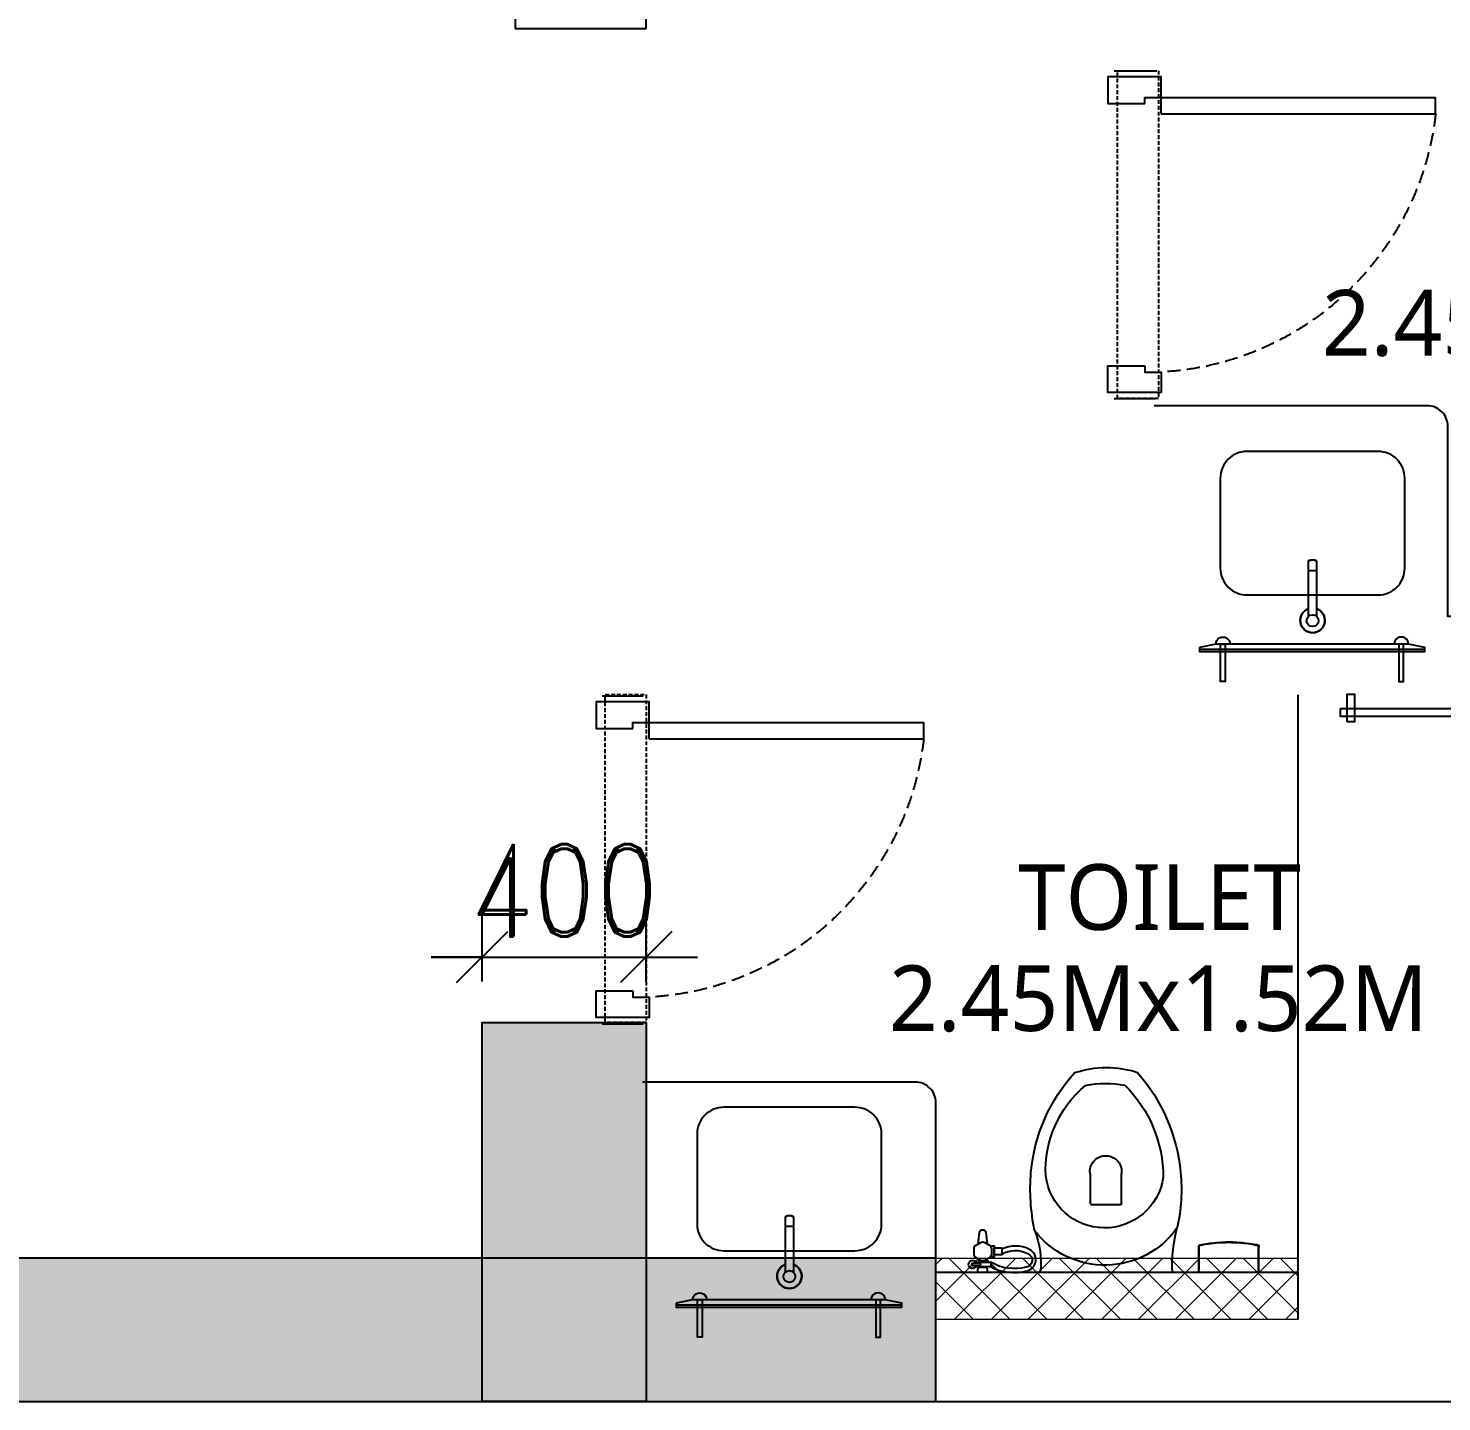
# Model space of a CAD drawing. Header units: millimetres. Extents: x 2061841 to 105821645, y -77612 to 48520811.
# Drawn here: x 105504783 to 105508231, y 48475912 to 48479263 of the extents above; entities that cross this region are included whole.
import ezdxf

# ---------------------------------------------------------------- set-up
doc = ezdxf.new("R2010")
doc.units = ezdxf.units.MM
doc.header["$LTSCALE"] = 10
doc.header["$MEASUREMENT"] = 0
doc.linetypes.add('HIDDEN2', pattern=[4.7625, 3.175, -1.5875])
doc.layers.add('@@-PL-LEDGE WALL REQUIRED_SEP-2023', color=203, linetype='Continuous', lineweight=18)
doc.layers.add('S-STRCOL HATCH', color=33, linetype='Continuous', lineweight=9)
for name, color, linetype in [('A-ANNO-LABL', 140, 'Continuous'), ('A-DOOR', 6, 'Continuous'), ('A-ELEV-HIDN', 54, 'HIDDEN2'), ('A-FLOR-FNSH', 74, 'Continuous'), ('AP-SANR-FIXT', 74, 'Continuous'), ('AS-COLS', 2, 'Continuous'), ('PL_MASTER SITE LAYOUT_PLAN_17.08.2024_R1$0$AC-BWAL', 140, 'Continuous'), ('S-COL.NO', 1, 'Continuous'), ('S-OPENING', 6, 'Continuous'), ('xb_type d_second fl_typ_fl$0$A-DOOR', 8, 'Continuous'), ('xb_type d_second fl_typ_fl$0$A-WALL', 8, 'Continuous'), ('xr_TDT02_Toilet_01_settingout$0$A-ELEV-FINE', 8, 'Continuous')]:
    doc.layers.add(name, color=color, linetype=linetype)
doc.styles.add('200', font='romand.shx', dxfattribs={"width": 0.8, "height": 225})
doc.styles.add('Lucida SU', font='l_10646.ttf')
doc.dimstyles.new('GR1', dxfattribs={"dimtxt": 225, "dimasz": 125, "dimexe": 125, "dimexo": 100, "dimgap": 50, "dimtad": 1, "dimdec": 0, "dimzin": 3, "dimdsep": 46, "dimtxsty": '200', "dimblk1": 'OBLIQUE', "dimblk2": 'OBLIQUE', "dimsah": 1, "dimcen": 0.0625, "dimdle": 125, "dimclrd": 3, "dimclre": 3, "dimclrt": 2, "dimadec": 0, "dimazin": 0, "dimtfac": 1, "dimtdec": 0, "dimtix": 1, "dimtmove": 0, "dimatfit": 3, "dimfxl": 1, "dimtolj": 1, "dimtzin": 0, "dimarcsym": 0})

# ---------------------------------------------------------------- blocks, each defined once
blk = doc.blocks.new('xb_type d_second fl_typ_fl$0$Door frame 100wall')
blk.add_lwpolyline([(-80, 75), (-65, 75), (-65, 115), (-15, 115), (-15, -15), (-80, -15)], close=True)
at = {"layer": 'xb_type d_second fl_typ_fl$0$A-WALL'}
blk.add_line((0, 0), (0, 100), dxfattribs=at)
blk = doc.blocks.new('xb_type d_second fl_typ_fl$0$toilet door')
at = {"layer": 'A-ELEV-HIDN'}
blk.add_arc((-1763.3, 7052.9), 711.1, 96.4703, 177.0071, dxfattribs=at)
at = {"layer": 'xb_type d_second fl_typ_fl$0$A-DOOR'}
for p, q in [((-1843.4, 7090), (-1843.4, 7759.4)), ((-1843.4, 7759.4), (-1803.4, 7759.4)), ((-1803.4, 7090), (-1803.4, 7759.4)), ((-1843.4, 7090), (-1803.4, 7090))]:
    blk.add_line(p, q, dxfattribs=at)
at = {"layer": 'xb_type d_second fl_typ_fl$0$A-DOOR', "xscale": -1}
blk.add_blockref('xb_type d_second fl_typ_fl$0$Door frame 100wall', (-2538.4, 6975), dxfattribs=at)
at = {"layer": 'xb_type d_second fl_typ_fl$0$A-DOOR'}
blk.add_blockref('xb_type d_second fl_typ_fl$0$Door frame 100wall', (-1738.4, 6975), dxfattribs=at)
blk = doc.blocks.new('xr_TDT02_Toilet_01_settingout$0$wc')
at = {"layer": 'AP-SANR-FIXT', "ltscale": 0.2}
for p, q in [((20461.6, 4689.7), (20497.7, 4689.7)), ((20486.6, 4691.9), (20469.3, 4691.9)), ((20461.7, 4678.8), (20497.7, 4678.8)), ((20469.3, 4678.8), (20469.3, 4671.7)), ((20486.6, 4678.8), (20486.6, 4672.2)), ((20740, 4462.3), (20740, 4536.7)), ((20741.2, 4537.9), (20815.6, 4537.9)), ((20816.8, 4536.7), (20816.8, 4462.3))]:
    blk.add_line(p, q, dxfattribs=at)
for points in [[(20469.3, 4689.7), (20469.3, 4691.9), (20465.8, 4695.5), (20465.8, 4703.5), (20490.1, 4703.5), (20490.1, 4695.5), (20486.6, 4691.9), (20486.6, 4689.7)], [(20497.2, 4639.2), (20506.1, 4639.2), (20506.1, 4665.8), (20497.2, 4665.8)]]:
    blk.add_lwpolyline(points, dxfattribs=at)
for points in [[(20525, 4659.1, 0.260106), (20587.7, 4657.6, 0.770876), (20584, 4691, 0.197727), (20497.7, 4678.8), (20497.7, 4689.7, -0.200316), (20586.3, 4699.5, -0.713234), (20592, 4647.6, -0.235015), (20525, 4646.8)], [(20467.4, 4634.4, 0.031577), (20470.4, 4606.4, 0.908601), (20485.5, 4606.4, 0.031024), (20488.5, 4633.9)]]:
    blk.add_lwpolyline(points, format="xyb", dxfattribs=at)
for points in [[(20471.3, 4681, 0.336902), (20471.3, 4687.4), (20453.3, 4687.4, 0.507062), (20453.3, 4681)], [(20457.1, 4643.7, 0.066607), (20460.1, 4638.4, -0.017063), (20475.3, 4629.7, 0.066607), (20481.4, 4629.7, -0.017063), (20496.6, 4638.4, 0.066607), (20499.7, 4643.7, -0.017063), (20499.7, 4661.3, 0.066607), (20496.6, 4666.6, -0.017063), (20481.4, 4675.3, 0.066607), (20475.3, 4675.3, -0.017063), (20460.1, 4666.6, 0.066607), (20457.1, 4661.3, -0.017063)]]:
    blk.add_lwpolyline(points, format="xyb", close=True, dxfattribs=at)
blk.add_lwpolyline([(20506.1, 4643.9), (20525, 4643.9), (20525, 4661.1), (20506.1, 4661.1)], close=True, dxfattribs=at)
for centre, radius, start, end in [((20453.3, 4684.2), 9.98, 18.8114, 341.3896), ((20411.1, 4679.4), 208.8, 338.0884, 6.7012), ((21291.6, 4686.1), 351.1, 177.1212, 195.1481), ((20776.2, 4470), 216, 35.1758, 142.488), ((21075.2, 4500.6), 481, 167.8985, 184.8456), ((20775.6, 4450.6), 144.6, 8.367, 173.1296), ((20541.5, 4502.1), 421.4, 354.2574, 12.6405), ((20815.6, 4536.7), 1.26, 0, 90), ((21011.6, 4496.9), 417.4, 185.0763, 222.3), ((20901.7, 4455.1), 270, 177.2824, 230.2951), ((20778.4, 4457.7), 38.7, 173.1877, 6.8123), ((20601, 4472.2), 317.7, 314.8694, 359.9106), ((20528.1, 4501.3), 434.7, 318.9211, 354.5507), ((20778.1, 4490.2), 247.7, 258.6146, 280.9392), ((20780, 4451.5), 247.7, 251.889, 287.8168)]:
    blk.add_arc(centre, radius, start, end, dxfattribs=at)
blk.add_rational_spline([(21005.4, 4703.3), (21005.4, 4679), (21005.4, 4654.7), (21005.4, 4646.2), (21005.4, 4637.7), (21078.3, 4622.9), (21151.3, 4637.6), (21151.3, 4646.1), (21151.3, 4654.6), (21151.3, 4678.9), (21151.3, 4703.3)], [1, 1, 1, 1, 1, 0.980198019802, 1, 1, 1, 1, 1], degree=2, knots=[0, 0, 0, 1, 1, 2, 2, 2.398675, 2.398675, 3.398675, 3.398675, 4.398675, 4.398675, 4.398675], dxfattribs=at)
at = {"layer": 'AP-SANR-FIXT'}
blk.add_rational_spline([(21151.3, 4703.3), (21078.4, 4703.3), (21005.4, 4703.3), (21005.4, 4679), (21005.4, 4654.7), (21005.4, 4646.2), (21005.4, 4637.7), (21078.3, 4622.9), (21151.3, 4637.6), (21151.3, 4646.1), (21151.3, 4654.6), (21151.3, 4678.9), (21151.3, 4703.3)], [1, 1, 1, 1, 1, 1, 1, 0.980198019802, 1, 1, 1, 1, 1], degree=2, knots=[0, 0, 0, 1, 1, 2, 2, 3, 3, 3.398675, 3.398675, 4.398675, 4.398675, 5.398675, 5.398675, 5.398675], dxfattribs=at)
blk = doc.blocks.new('xr_TDT02_Toilet_01_settingout$0$i dont know')
at = {"layer": 'AP-SANR-FIXT', "ltscale": 0.2}
blk.add_lwpolyline([(19553.3, 3403), (20203.3, 3403), (20203.3, 3422.5), (19553.3, 3422.5)], close=True, dxfattribs=at)
at = {"layer": 'AP-SANR-FIXT', "ltscale": 0.2, "elevation": 0}
for points in [[(19568.4, 3434), (19588.3, 3434), (19588.3, 3368.5), (19568.4, 3368.5)], [(20188.3, 3434), (20168.5, 3434), (20168.5, 3368.5), (20188.3, 3368.5)]]:
    blk.add_lwpolyline(points, close=True, dxfattribs=at)
blk = doc.blocks.new('xr_TDT02_Toilet_01_settingout$0$BASIN 600')
at = {"layer": 'AP-SANR-FIXT', "ltscale": 0.2}
for p, q in [((28918.9, 6319.8), (29054.1, 6319.8)), ((28942.3, 6300.2), (28942.3, 6319.8)), ((29054.1, 6300.2), (28918.9, 6300.2))]:
    blk.add_line(p, q, dxfattribs=at)
at = {"layer": 'AP-SANR-FIXT'}
for points in [[(29130, 6034), (29140, 6034), (29140, 6584), (29130, 6584), (29122, 6544), (29122, 6074), (29130, 6034)], [(29134, 6034), (29134, 6584)]]:
    blk.add_lwpolyline(points, dxfattribs=at)
at = {"layer": 'AP-SANR-FIXT', "ltscale": 0.2}
blk.add_lwpolyline([(29002, 6319.8), (29002, 6470, 0.414214), (28937, 6535), (28717, 6535, 0.414214), (28652, 6470), (28652, 6150, 0.414214), (28717, 6085), (28937, 6085, 0.414214), (29002, 6150), (29002, 6300.2)], format="xyb", dxfattribs=at)
at = {"layer": 'AP-SANR-FIXT'}
for points in [[(29002, 6300.2), (29002, 6470, 0.414214), (28937, 6535), (28717, 6535, 0.414214), (28652, 6470), (28652, 6150, 0.414214), (28717, 6085), (28937, 6085, 0.414214), (29002, 6150), (29002, 6300.2)], [(29122, 6544, -43.793788), (29122, 6544, 1.000509), (29122, 6509.2, -0.95535)], [(29122, 6074, 43.793788), (29122, 6074, -1.000509), (29122, 6108.8, 0.95535)]]:
    blk.add_lwpolyline(points, format="xyb", dxfattribs=at)
at = {"layer": 'AP-SANR-FIXT', "elevation": 0}
for points in [[(29122, 6532.2), (29122, 6520.9), (29213, 6520.9), (29213, 6532.2)], [(29122, 6085.8), (29122, 6097.1), (29212.9, 6097.1), (29212.9, 6085.8)]]:
    blk.add_lwpolyline(points, close=True, dxfattribs=at)
at = {"layer": 'AP-SANR-FIXT'}
blk.add_lwpolyline([(28918.9, 6319.8), (29035.6, 6319.8, -5.974225), (29035.6, 6300.2), (28918.9, 6300.2, -0.260855)], format="xyb", close=True, dxfattribs=at)
blk.add_circle((29064.8, 6310), 14.5, dxfattribs=at)
at = {"layer": 'AP-SANR-FIXT', "ltscale": 0.2}
for centre, radius, start, end in [((28936.3, 6310), 20, 150.7599, 209.2401), ((29064, 6310), 30, 198.9249, 161.0751)]:
    blk.add_arc(centre, radius, start, end, dxfattribs=at)
blk = doc.blocks.new('_Oblique')
at = {"color": 0, "linetype": 'ByBlock', "lineweight": -2}
blk.add_line((-0.5, -0.5), (0.5, 0.5), dxfattribs=at)
blk = doc.blocks.new('*D735')
at = {"layer": 'AS-COLS', "color": 3, "lineweight": -2, "transparency": 16777216}
for p, q in [((102742889.9, 48574952.5), (102742889.9, 48575137.1)), ((102743289.9, 48574952.5), (102743289.9, 48575137.1)), ((102742764.9, 48575012.1), (102743414.9, 48575012.1)), ((102742889.9, 48575012.1), (102742764.9, 48575012.1)), ((102743289.9, 48575012.1), (102743414.9, 48575012.1))]:
    blk.add_line(p, q, dxfattribs=at)
at = {"layer": 'Defpoints', "color": 0, "transparency": 16777216}
for p in [(102743289.9, 48575012.1), (102742889.9, 48574852.5), (102743289.9, 48574852.5)]:
    blk.add_point(p, dxfattribs=at)
at = {"layer": 'AS-COLS', "color": 3, "linetype": 'ByBlock', "lineweight": -2, "transparency": 16777216, "xscale": 125, "yscale": 125, "zscale": 125}
blk.add_blockref('_Oblique', (102742889.9, 48575012.1), dxfattribs=at)
at = {"layer": 'AS-COLS', "color": 3, "linetype": 'ByBlock', "lineweight": -2, "transparency": 16777216, "xscale": 125, "yscale": 125, "zscale": 125, "rotation": 180}
blk.add_blockref('_Oblique', (102743289.9, 48575012.1), dxfattribs=at)
at = {"layer": 'AS-COLS', "color": 2, "transparency": 16777216, "insert": (102743089.9, 48575174.6), "char_height": 225, "attachment_point": 5, "style": '200'}
blk.add_mtext('\\A1;400', dxfattribs=at)
blk = doc.blocks.new('TOWER-A TYPICAL FLOOR FRAMING PLAN N')
at = {"layer": '@@-PL-LEDGE WALL REQUIRED_SEP-2023', "ltscale": 50}
h = blk.add_hatch(dxfattribs=at)
h.set_pattern_fill('ANSI37', color=256, scale=20)
h.set_pattern_definition([(45, (102721524.346, 48553860.35), (-44.90128, 44.90128), []), (135, (102721524.346, 48553860.35), (-44.90128, -44.90128), [])])
h.paths.add_polyline_path([(102744880.4, 48574127.5), (102743996.3, 48574127.5), (102743996.3, 48574277.5), (102744880.4, 48574277.5)])
at = {"layer": 'S-STRCOL HATCH'}
h = blk.add_hatch(color=256, dxfattribs=at)
h.dxf.hatch_style = 1
h.paths.add_polyline_path([(102743289.9, 48573927.5), (102742889.9, 48573927.2), (102742889.9, 48574852.9), (102743289.9, 48574853.2)])
h = blk.add_hatch(color=256, dxfattribs=at)
h.dxf.hatch_style = 1
h.paths.add_polyline_path([(102741419.9, 48574277.4), (102741419.9, 48573927.4), (102743996.3, 48573927.4), (102743996.3, 48574277.4), (102741419.9, 48574277.4)])
at = {"layer": '@@-PL-LEDGE WALL REQUIRED_SEP-2023', "ltscale": 50, "elevation": 0}
blk.add_lwpolyline([(102744880.4, 48574127.5), (102743996.3, 48574127.5), (102743996.3, 48574277.5), (102744880.4, 48574277.5)], close=True, dxfattribs=at)
at = {"layer": 'A-ELEV-HIDN', "ltscale": 0.3}
for points in [[(102744439.9, 48577174.3), (102744539.9, 48577174.3), (102744539.9, 48576374.3), (102744439.9, 48576374.3)], [(102743189.9, 48575652.5), (102743289.9, 48575652.5), (102743289.9, 48574852.5), (102743189.9, 48574852.5)]]:
    blk.add_lwpolyline(points, close=True, dxfattribs=at)
at = {"layer": 'A-FLOR-FNSH', "elevation": 0}
for points in [[(102746129.3, 48575842.5), (102745245.3, 48575842.5), (102745245.3, 48576307.1, 0.414214), (102745195.3, 48576357.1), (102744529.3, 48576357.1)], [(102744880.4, 48574242.5), (102743996.3, 48574242.5), (102743996.3, 48574657.1, 0.414214), (102743946.3, 48574707.1), (102743280.4, 48574707.1)]]:
    blk.add_lwpolyline(points, format="xyb", dxfattribs=at)
blk.add_lwpolyline([(102744880.4, 48574127.5), (102744880.4, 48575651.5)], dxfattribs=at)
at = {"layer": 'AS-COLS'}
blk.add_lwpolyline([(102742969.9, 48577277.5), (102743289.9, 48577277.5), (102743289.9, 48578872.5), (102742969.9, 48578872.5)], close=True, dxfattribs=at)
at = {"layer": 'PL_MASTER SITE LAYOUT_PLAN_17.08.2024_R1$0$AC-BWAL', "elevation": 0}
blk.add_lwpolyline([(102721339.7, 48579899.3), (102721339.6, 48573927.5), (102748009.5, 48573927.4), (102748009.5, 48585100.5), (102727400.6, 48602274.5), (102721339.8, 48602274.5), (102721339.7, 48579899.3)], dxfattribs=at)
at = {"layer": 'S-COL.NO', "color": 1}
blk.add_lwpolyline([(102743289.9, 48573927.5), (102742889.9, 48573927.5), (102742889.9, 48574852.5), (102743289.9, 48574852.5)], close=True, dxfattribs=at)
at = {"layer": 'S-COL.NO', "color": 1, "elevation": 0}
blk.add_lwpolyline([(102741419.9, 48574277.4), (102741419.9, 48573927.4), (102743996.3, 48573927.4), (102743996.3, 48574277.4)], close=True, dxfattribs=at)
at = {"layer": 'A-DOOR', "xscale": -1, "rotation": 270}
for p in [(102737456.3, 48578912.7, 0), (102736207.4, 48577387.7, 0)]:
    blk.add_blockref('xb_type d_second fl_typ_fl$0$toilet door', p, dxfattribs=at)
at = {"layer": 'xr_TDT02_Toilet_01_settingout$0$A-ELEV-FINE', "rotation": 270}
for p in [(102738605.4, 48604897.4, 0), (102737329.1, 48603297.5, 0)]:
    blk.add_blockref('xr_TDT02_Toilet_01_settingout$0$BASIN 600', p, dxfattribs=at)
at = {"layer": 'xr_TDT02_Toilet_01_settingout$0$A-ELEV-FINE', "linetype": 'Continuous', "xscale": -1, "rotation": 180}
for name, p in [('xr_TDT02_Toilet_01_settingout$0$i dont know', (102725430.6, 48579021)), ('xr_TDT02_Toilet_01_settingout$0$wc', (102723632.6, 48578946.4, 0))]:
    blk.add_blockref(name, p, dxfattribs=at)
at = {"layer": 'A-ANNO-LABL', "style": 'Lucida SU'}
for s, p in [('2.45Mx1.52M', (102744937.9, 48576479.4, 207.4)), ('TOILET', (102744196.9, 48575078.3, 207.4)), ('2.45Mx1.52M', (102743881.9, 48574831.7, 207.4))]:
    blk.add_text(s, height=160, dxfattribs=at).set_placement(p)
at = {"layer": 'AS-COLS', "color": 6}
dim = blk.add_linear_dim(base=(102743289.9, 48575012.1), p1=(102742889.9, 48574852.5), p2=(102743289.9, 48574852.5), dimstyle='GR1', dxfattribs=at)
dim.commit()
dim.dimension.update_dxf_attribs({"geometry": '*D735', "text_midpoint": (102743089.9, 48575174.6)})

msp = doc.modelspace()

# ---------------------------------------------------------------- block references
at = {"layer": 'S-OPENING'}
msp.add_blockref('TOWER-A TYPICAL FLOOR FRAMING PLAN N', (2763000.3, -98014.7), dxfattribs=at)

doc.saveas('drawing.dxf')
